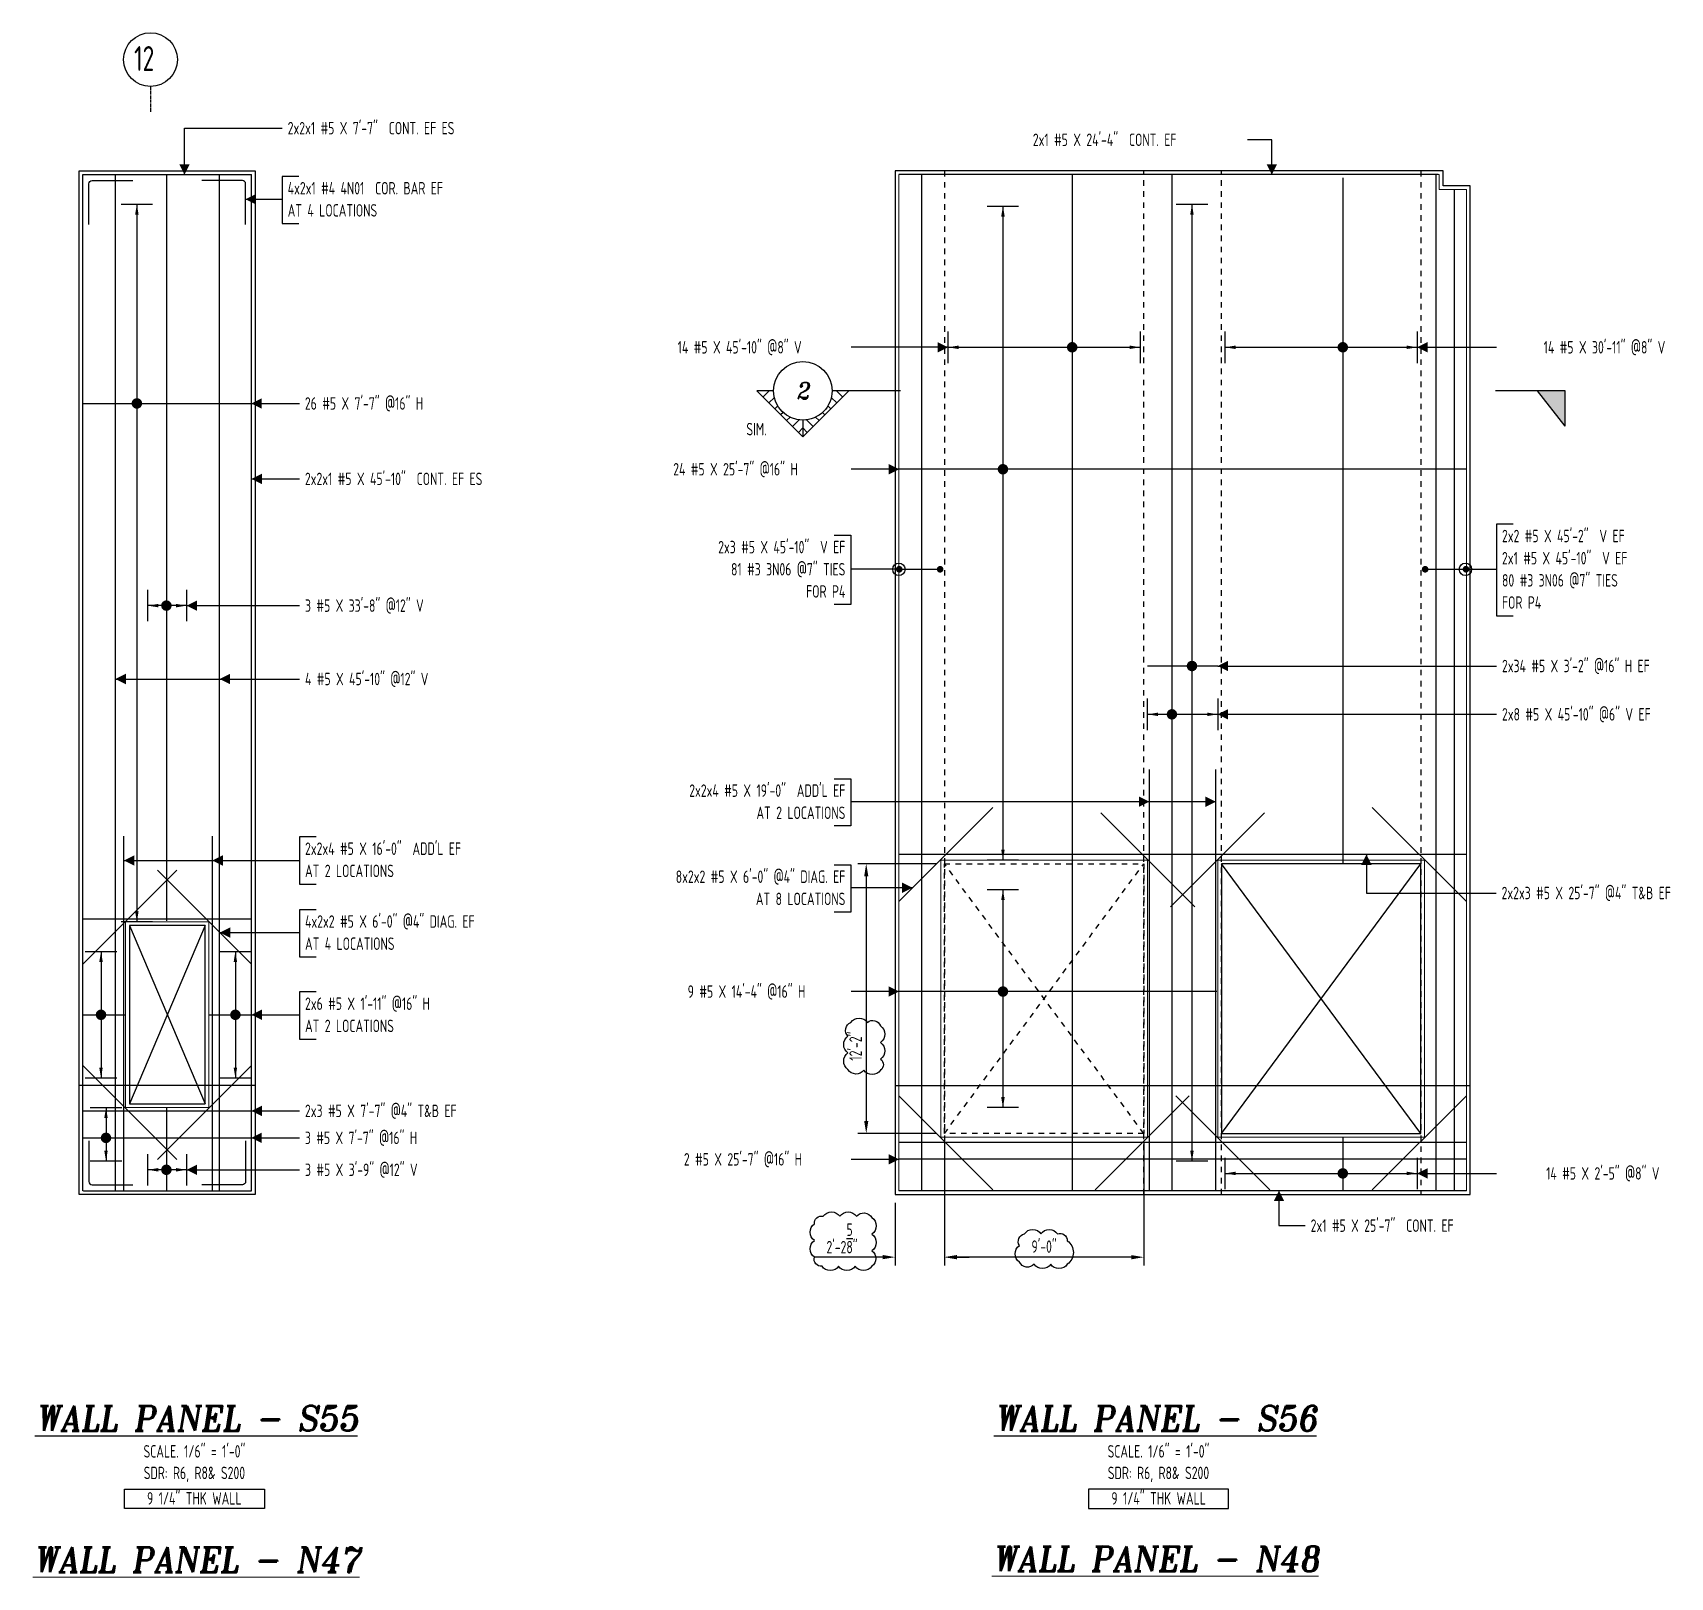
# Model space of a CAD drawing. Header units: inches. Extents: x 10095 to 38568, y -2433 to 4174.
# Drawn here: x 19850 to 20737, y 176 to 1012 of the extents above; entities that cross this region are included whole.
import ezdxf
from ezdxf.enums import TextEntityAlignment as Align

# ---------------------------------------------------------------- set-up
doc = ezdxf.new("R2010")
doc.units = ezdxf.units.IN
doc.header["$MEASUREMENT"] = 0
doc.linetypes.add('HIDDEN', pattern=[6, 3, -3])
doc.linetypes.add('PHANTOM', pattern=[2.5, 1.25, -0.25, 0.25, -0.25, 0.25, -0.25])
doc.layers.get('0').update_dxf_attribs({"linetype": 'CONTINUOUS'})
doc.layers.get('Defpoints').update_dxf_attribs({"linetype": 'CONTINUOUS'})
for name, color, linetype in [('0-25', 7, 'CONTINUOUS'), ('0-25TEXT', 7, 'CONTINUOUS'), ('0-35', 3, 'CONTINUOUS'), ('0-35TEXT', 3, 'CONTINUOUS'), ('0-50', 10, 'CONTINUOUS'), ('3', 3, 'CONTINUOUS'), ('BAR-LBL', 2, 'CONTINUOUS'), ('DETAIL', 83, 'CONTINUOUS'), ('GRID', 8, 'PHANTOM'), ('Hatch', 253, 'CONTINUOUS'), ('hidden', 7, 'HIDDEN'), ('RANGELAY', 7, 'CONTINUOUS'), ('REBARS', 4, 'CONTINUOUS')]:
    doc.layers.add(name, color=color, linetype=linetype)
doc.layers.add('COVER', color=6, linetype='CONTINUOUS', lineweight=0, plot=False)
doc.styles.add('AR', font='ARCHQUIK.shx', dxfattribs={"width": 0.8})
doc.styles.add('ROMANT', font='romant')
doc.dimstyles.new('CADS_DIM_48', dxfattribs={"dimscale": 48, "dimtxt": 0.09375, "dimasz": 0.09375, "dimexe": 0.0625, "dimexo": 0.0625, "dimgap": 0.09375, "dimtad": 0, "dimtih": 1, "dimtoh": 1, "dimzin": 1, "dimdsep": 46, "dimlunit": 4, "dimtxsty": 'AR', "dimblk": 'CLOSED', "dimcen": 0.1875, "dimadec": 0, "dimazin": 0, "dimtfac": 1, "dimtofl": 0, "dimtmove": 0, "dimatfit": 1, "dimldrblk": 'DOTBLANK', "dimfxl": 1, "dimtzin": 0, "dimarcsym": 0})

# ---------------------------------------------------------------- blocks, each defined once
blk = doc.blocks.new('leadrblk')
blk.add_lwpolyline([(0, 0, 0, 1, 0), (1, 0, 1, 1, 0)], format="xyseb")
blk = doc.blocks.new('_DotBlank')
at = {"layer": '0-35', "color": 0, "lineweight": -2}
blk.add_line((-0.5, 0), (-1, 0), dxfattribs=at)
blk.add_circle((0, 0), 0.5, dxfattribs=at)
blk = doc.blocks.new('SECTARO')
at = {"linetype": 'Continuous'}
blk.add_line((33.32, 16.99), (20.13, 0), dxfattribs=at)
for p, q in [((33.32, 16.99), (33.32, 0)), ((33.32, 0), (0, 0))]:
    blk.add_line(p, q)
for points in [[(33.32, 0), (33.32, 16.99), (33.32, 0), (20.13, 0)], [(33.32, 16.99), (20.13, 0), (33.32, 0), (33.32, 16.99)]]:
    blk.add_solid(points, dxfattribs=at)
blk = doc.blocks.new('*X3')
at = {"color": 0, "linetype": 'Continuous'}
for p, q in [((-1.108, 0.278), (-1.075, 0.312)), ((-1.081, 0.217), (-1.031, 0.267)), ((-1.013, 0.197), (-0.986, 0.223)), ((-0.96, 0.161), (-0.942, 0.179)), ((-0.92, 0.112), (-0.898, 0.135)), ((-0.895, 0.05), (-0.854, 0.091)), ((-0.856, 0), (-0.81, 0.046)), ((-0.768, 0), (-0.765, 0.002))]:
    blk.add_line(p, q, dxfattribs=at)
blk = doc.blocks.new('*X2')
at = {"color": 0, "linetype": 'Continuous'}
for p, q in [((-1.108, 0.278), (-1.075, 0.312)), ((-0.96, 0.161), (-0.942, 0.179)), ((-0.856, 0), (-0.81, 0.046))]:
    blk.add_line(p, q, dxfattribs=at)
blk = doc.blocks.new('SECTNU')
at = {"linetype": 'Continuous'}
blk.add_line((-24.74, 0), (-32.81, 0), dxfattribs=at)
blk.add_line((0, 0), (-24.74, 0))
at = {"layer": '3'}
for p, q in [((-68.89, 0), (-46.81, 22.07)), ((-60.81, 0), (-68.89, 0))]:
    blk.add_line(p, q, dxfattribs=at)
at = {"layer": '3', "linetype": 'Continuous'}
blk.add_line((-46.81, 14), (-46.81, 22.07), dxfattribs=at)
at = {"layer": '3'}
for points in [[(-46.81, 22.07), (-24.74, 0), (-32.81, 0, 1)], [(-32.81, 0, 0.414214), (-46.81, 14)]]:
    blk.add_lwpolyline(points, format="xyb", dxfattribs=at)
for start, end in [(90, 180), (180, 0)]:
    blk.add_arc((-46.81, 0), 14, start, end, dxfattribs=at)
at = {"linetype": 'Continuous', "xscale": -64, "yscale": 64, "zscale": 64, "rotation": 359.9999999999999}
blk.add_blockref('*X3', (-117.73, 0), dxfattribs=at)
at = {"linetype": 'Continuous', "xscale": 64, "yscale": 64, "zscale": 64}
for name in ['*X3', '*X2']:
    blk.add_blockref(name, (24.1, 0), dxfattribs=at)
at = {"linetype": 'Continuous', "style": 'ROMANT', "oblique": 9, "width": 0.9}
blk.add_attdef('NO', text='', height=8, dxfattribs=at).set_placement((-46.81, 0), align=Align.MIDDLE)
blk = doc.blocks.new('*D51')
at = {"layer": 'Defpoints', "color": 0, "transparency": 16777216}
for p in [(20343.88, 416.66), (20451.88, 416.66), (20343.88, 349.69)]:
    blk.add_point(p, dxfattribs=at)
at = {"layer": 'DETAIL', "color": 0, "lineweight": -2, "transparency": 16777216}
for p, q in [((20343.88, 412.16), (20343.88, 345.19)), ((20451.88, 412.16), (20451.88, 345.19)), ((20445.13, 349.69), (20350.63, 349.69))]:
    blk.add_line(p, q, dxfattribs=at)
at = {"layer": 'DETAIL', "color": 0, "transparency": 16777216}
for points in [[(20350.63, 350.81), (20350.63, 348.56), (20343.88, 349.69)], [(20445.13, 350.81), (20445.13, 348.56), (20451.88, 349.69)]]:
    blk.add_solid(points, dxfattribs=at)
at = {"layer": 'DETAIL', "color": 0, "transparency": 16777216, "insert": (20397.88, 355.43), "char_height": 6.75, "attachment_point": 5, "style": 'AR'}
blk.add_mtext('9\'-0"', dxfattribs=at)
blk = doc.blocks.new('*D52')
at = {"layer": 'Defpoints', "color": 0, "transparency": 16777216}
for p in [(20317.25, 383.66), (20343.88, 383.66), (20317.25, 349.74)]:
    blk.add_point(p, dxfattribs=at)
at = {"layer": 'DETAIL', "color": 0, "lineweight": -2, "transparency": 16777216}
for p, q in [((20317.25, 379.16), (20317.25, 345.24)), ((20343.88, 379.16), (20343.88, 345.24)), ((20310.5, 349.74), (20273.18, 349.74)), ((20350.63, 349.74), (20357.38, 349.74))]:
    blk.add_line(p, q, dxfattribs=at)
at = {"layer": 'DETAIL', "color": 0, "transparency": 16777216}
for points in [[(20310.5, 350.87), (20310.5, 348.62), (20317.25, 349.74)], [(20350.63, 350.87), (20350.63, 348.62), (20343.88, 349.74)]]:
    blk.add_solid(points, dxfattribs=at)
at = {"layer": 'DETAIL', "color": 0, "transparency": 16777216, "insert": (20288.47, 359.87), "char_height": 6.75, "attachment_point": 5, "style": 'AR'}
blk.add_mtext('2\'-2{\\H1.000000x;\\S5/8;}"', dxfattribs=at)
blk = doc.blocks.new('*D53')
at = {"layer": 'Defpoints', "color": 0, "transparency": 16777216}
for p in [(20343.88, 562.66), (20301.56, 416.66), (20343.88, 416.66)]:
    blk.add_point(p, dxfattribs=at)
at = {"layer": 'DETAIL', "color": 0, "lineweight": -2, "transparency": 16777216}
for p, q in [((20339.38, 562.66), (20297.06, 562.66)), ((20301.56, 555.91), (20301.56, 423.41)), ((20339.38, 416.66), (20297.06, 416.66))]:
    blk.add_line(p, q, dxfattribs=at)
at = {"layer": 'DETAIL', "color": 0, "transparency": 16777216}
for points in [[(20300.44, 555.91), (20302.69, 555.91), (20301.56, 562.66)], [(20300.44, 423.41), (20302.69, 423.41), (20301.56, 416.66)]]:
    blk.add_solid(points, dxfattribs=at)
at = {"layer": 'DETAIL', "color": 0, "transparency": 16777216, "insert": (20295.82, 463.97), "char_height": 6.75, "attachment_point": 5, "rotation": 90, "style": 'AR'}
blk.add_mtext('12\'-2"', dxfattribs=at)
blk = doc.blocks.new('*U1251', base_point=(20413.39, 935.97))
at = {"layer": 'REBARS', "color": 0}
blk.add_lwpolyline([(20413.07, 935.97), (20413.07, 385.97)], dxfattribs=at)
blk = doc.blocks.new('rendmark')
at = {"color": 4}
blk.add_line((0, -3), (0, 3), dxfattribs=at)
blk = doc.blocks.new('rarrow')
at = {"color": 7}
blk.add_solid([(2, -0.33), (2, 0.33), (0, 0)], dxfattribs=at)
blk = doc.blocks.new('*U1870', base_point=(20345.88, 842.21))
at = {"layer": 'RANGELAY'}
blk.add_line((20345.88, 842.21), (20449.88, 842.21), dxfattribs=at)
at = {"layer": 'RANGELAY', "xscale": 2.834645669291339, "yscale": 2.834645669291339}
for name in ['rendmark', 'rarrow']:
    blk.add_blockref(name, (20345.88, 842.21), dxfattribs=at)
at = {"layer": 'RANGELAY', "xscale": 2.834645669291339, "yscale": 2.834645669291339, "rotation": 179.999996929531}
for name in ['rarrow', 'rendmark']:
    blk.add_blockref(name, (20449.88, 842.21), dxfattribs=at)
blk = doc.blocks.new('VPM700980')
at = {"const_width": 1}
blk.add_lwpolyline([(-0.5, 0, 1), (0.5, 0, 1)], format="xyb", close=True, dxfattribs=at)
blk = doc.blocks.new('*U813', base_point=(20491.33, 493.17))
at = {"layer": 'REBARS', "color": 0}
blk.add_lwpolyline([(20491.33, 493.49), (20319.33, 493.49)], dxfattribs=at)
blk = doc.blocks.new('*U1869', base_point=(20375.59, 548.66))
at = {"layer": 'RANGELAY'}
blk.add_line((20375.59, 548.66), (20375.59, 430.66), dxfattribs=at)
at = {"layer": 'RANGELAY', "xscale": 2.834645669291339, "yscale": 2.834645669291339}
for name, p, rotation in [('rendmark', (20375.59, 548.66), 269.9999999999999), ('rarrow', (20375.59, 548.66), 269.9999999999999), ('rarrow', (20375.59, 430.66), 89.999996929531), ('rendmark', (20375.59, 430.66), 89.999996929531)]:
    blk.add_blockref(name, p, dxfattribs=dict(at, rotation=rotation))
blk = doc.blocks.new('VPM700A90')
at = {"const_width": 1}
blk.add_lwpolyline([(-0.5, 0, 1), (0.5, 0, 1)], format="xyb", close=True, dxfattribs=at)
blk = doc.blocks.new('*U1382', base_point=(20626.5, 402.35))
at = {"layer": 'REBARS', "color": 0}
blk.add_lwpolyline([(20626.5, 402.67), (20319.5, 402.67)], dxfattribs=at)
blk = doc.blocks.new('*U1381', base_point=(20626.5, 775.88))
at = {"layer": 'REBARS', "color": 0}
blk.add_lwpolyline([(20626.5, 776.19), (20319.5, 776.19)], dxfattribs=at)
blk = doc.blocks.new('*U1868', base_point=(20375.59, 918.66))
at = {"layer": 'RANGELAY'}
blk.add_line((20375.59, 918.66), (20375.59, 564.66), dxfattribs=at)
at = {"layer": 'RANGELAY', "xscale": 2.834645669291339, "yscale": 2.834645669291339}
for name, p, rotation in [('rendmark', (20375.59, 918.66), 269.9999999999999), ('rarrow', (20375.59, 918.66), 269.9999999999999), ('rarrow', (20375.59, 564.66), 89.999996929531), ('rendmark', (20375.59, 564.66), 89.999996929531)]:
    blk.add_blockref(name, p, dxfattribs=dict(at, rotation=rotation))
blk = doc.blocks.new('VPM700C30')
at = {"const_width": 1}
blk.add_lwpolyline([(-0.5, 0, 1), (0.5, 0, 1)], format="xyb", close=True, dxfattribs=at)
blk = doc.blocks.new('*U1867', base_point=(20477.93, 919.66))
at = {"layer": 'RANGELAY'}
blk.add_line((20477.93, 919.66), (20477.93, 401.66), dxfattribs=at)
at = {"layer": 'RANGELAY', "xscale": 2.834645669291339, "yscale": 2.834645669291339}
for name, p, rotation in [('rendmark', (20477.93, 919.66), 269.9999999999999), ('rarrow', (20477.93, 919.66), 269.9999999999999), ('rendmark', (20477.93, 401.66), 89.999996929531), ('rarrow', (20477.93, 401.66), 89.999996929531)]:
    blk.add_blockref(name, p, dxfattribs=dict(at, rotation=rotation))
blk = doc.blocks.new('VPM700CB0')
at = {"const_width": 1}
blk.add_lwpolyline([(-0.5, 0, 1), (0.5, 0, 1)], format="xyb", close=True, dxfattribs=at)
blk = doc.blocks.new('*U685', base_point=(20491.88, 669.38))
at = {"layer": 'REBARS', "color": 0}
blk.add_lwpolyline([(20491.88, 669.69), (20453.88, 669.69)], dxfattribs=at)
blk = doc.blocks.new('*U1252', base_point=(20467.4, 935.97))
at = {"layer": 'REBARS', "color": 0}
blk.add_lwpolyline([(20467.09, 935.97), (20467.09, 385.97)], dxfattribs=at)
blk = doc.blocks.new('*U1866', base_point=(20453.88, 643.54))
at = {"layer": 'RANGELAY'}
blk.add_line((20453.88, 643.54), (20491.88, 643.54), dxfattribs=at)
at = {"layer": 'RANGELAY', "xscale": 2.834645669291339, "yscale": 2.834645669291339}
for name in ['rendmark', 'rarrow']:
    blk.add_blockref(name, (20453.88, 643.54), dxfattribs=at)
at = {"layer": 'RANGELAY', "xscale": 2.834645669291339, "yscale": 2.834645669291339, "rotation": 179.999996929531}
for name in ['rendmark', 'rarrow']:
    blk.add_blockref(name, (20491.88, 643.54), dxfattribs=at)
blk = doc.blocks.new('VPM700DF0')
at = {"const_width": 1}
blk.add_lwpolyline([(-0.5, 0, 1), (0.5, 0, 1)], format="xyb", close=True, dxfattribs=at)
blk = doc.blocks.new('*U768', base_point=(20559.91, 933.97))
at = {"layer": 'REBARS', "color": 0}
blk.add_lwpolyline([(20559.6, 933.97), (20559.6, 562.97)], dxfattribs=at)
blk = doc.blocks.new('*U1865', base_point=(20495.88, 842.21))
at = {"layer": 'RANGELAY'}
blk.add_line((20495.88, 842.21), (20599.88, 842.21), dxfattribs=at)
at = {"layer": 'RANGELAY', "xscale": 2.834645669291339, "yscale": 2.834645669291339}
for name in ['rendmark', 'rarrow']:
    blk.add_blockref(name, (20495.88, 842.21), dxfattribs=at)
at = {"layer": 'RANGELAY', "xscale": 2.834645669291339, "yscale": 2.834645669291339, "rotation": 179.999996929531}
for name in ['rarrow', 'rendmark']:
    blk.add_blockref(name, (20599.88, 842.21), dxfattribs=at)
blk = doc.blocks.new('VPM700F40')
at = {"const_width": 1}
blk.add_lwpolyline([(-0.5, 0, 1), (0.5, 0, 1)], format="xyb", close=True, dxfattribs=at)
blk = doc.blocks.new('*U1864', base_point=(20319.25, 722.06))
at = {"layer": 'REBARS', "color": 0, "const_width": 1.8}
for points in [[(20319.44, 722.96, 1), (20319.44, 721.16, 1), (20319.44, 722.96)], [(20341.56, 721.16, 1), (20341.56, 722.96, 1), (20341.56, 721.16)]]:
    blk.add_lwpolyline(points, format="xyb", dxfattribs=at)
at = {"layer": 'REBARS', "color": 0}
blk.add_lwpolyline([(20319.44, 722.06), (20341.56, 722.06)], dxfattribs=at)
blk = doc.blocks.new('*U710', base_point=(20331.39, 385.66))
at = {"layer": 'REBARS', "color": 0}
blk.add_lwpolyline([(20331.7, 385.66), (20331.7, 935.66)], dxfattribs=at)
blk = doc.blocks.new('*U709', base_point=(20609.78, 385.66))
at = {"layer": 'REBARS', "color": 0}
blk.add_lwpolyline([(20610.09, 385.66), (20610.09, 935.66)], dxfattribs=at)
blk = doc.blocks.new('*U645', base_point=(20619.84, 385.66))
at = {"layer": 'REBARS', "color": 0}
blk.add_lwpolyline([(20620.15, 385.66), (20620.15, 927.66)], dxfattribs=at)
blk = doc.blocks.new('*U1863', base_point=(20604, 722.06))
at = {"layer": 'REBARS', "color": 0, "const_width": 1.8}
for points in [[(20604.19, 722.96, 1), (20604.19, 721.16, 1), (20604.19, 722.96)], [(20626.31, 721.16, 1), (20626.31, 722.96, 1), (20626.31, 721.16)]]:
    blk.add_lwpolyline(points, format="xyb", dxfattribs=at)
at = {"layer": 'REBARS', "color": 0}
blk.add_lwpolyline([(20604.19, 722.06), (20626.31, 722.06)], dxfattribs=at)
blk = doc.blocks.new('*U748', base_point=(20611.25, 935.35))
at = {"layer": 'REBARS', "color": 0}
blk.add_lwpolyline([(20611.25, 935.66), (20319.25, 935.66)], dxfattribs=at)
blk = doc.blocks.new('*U1380', base_point=(20626.25, 385.97))
at = {"layer": 'REBARS', "color": 0}
blk.add_lwpolyline([(20626.25, 385.66), (20319.25, 385.66)], dxfattribs=at)
blk = doc.blocks.new('*U599', base_point=(20479.67, 539.55))
at = {"layer": 'REBARS', "color": 0}
blk.add_lwpolyline([(20479.45, 539.33), (20428.54, 590.24)], dxfattribs=at)
blk = doc.blocks.new('*U600', base_point=(20626.72, 436.82))
at = {"layer": 'REBARS', "color": 0}
blk.add_lwpolyline([(20626.5, 437.04), (20575.59, 386.13)], dxfattribs=at)
blk = doc.blocks.new('*U601', base_point=(20626.72, 542.5))
at = {"layer": 'REBARS', "color": 0}
blk.add_lwpolyline([(20626.5, 542.28), (20575.59, 593.19)], dxfattribs=at)
blk = doc.blocks.new('*U602', base_point=(20466.08, 539.55))
at = {"layer": 'REBARS', "color": 0}
blk.add_lwpolyline([(20466.3, 539.33), (20517.21, 590.24)], dxfattribs=at)
blk = doc.blocks.new('*U603', base_point=(20319.03, 436.82))
at = {"layer": 'REBARS', "color": 0}
blk.add_lwpolyline([(20319.25, 437.04), (20370.16, 386.13)], dxfattribs=at)
blk = doc.blocks.new('*U604', base_point=(20319.03, 542.5))
at = {"layer": 'REBARS', "color": 0}
blk.add_lwpolyline([(20319.25, 542.28), (20370.16, 593.19)], dxfattribs=at)
blk = doc.blocks.new('*U605', base_point=(20476.72, 436.82))
at = {"layer": 'REBARS', "color": 0}
blk.add_lwpolyline([(20476.5, 437.04), (20425.59, 386.13)], dxfattribs=at)
blk = doc.blocks.new('*U606', base_point=(20469.03, 436.82))
at = {"layer": 'REBARS', "color": 0}
blk.add_lwpolyline([(20469.25, 437.04), (20520.16, 386.13)], dxfattribs=at)
blk = doc.blocks.new('*U1462', base_point=(20559.91, 414.66))
at = {"layer": 'REBARS', "color": 0}
blk.add_lwpolyline([(20559.6, 414.66), (20559.6, 385.66)], dxfattribs=at)
blk = doc.blocks.new('*U1862', base_point=(20495.88, 395.05))
at = {"layer": 'RANGELAY'}
blk.add_line((20495.88, 395.05), (20599.88, 395.05), dxfattribs=at)
at = {"layer": 'RANGELAY', "xscale": 2.834645669291339, "yscale": 2.834645669291339}
for name in ['rendmark', 'rarrow']:
    blk.add_blockref(name, (20495.88, 395.05), dxfattribs=at)
at = {"layer": 'RANGELAY', "xscale": 2.834645669291339, "yscale": 2.834645669291339, "rotation": 179.9999969295311}
for name in ['rendmark', 'rarrow']:
    blk.add_blockref(name, (20599.88, 395.05), dxfattribs=at)
blk = doc.blocks.new('VPM701720')
at = {"const_width": 1}
blk.add_lwpolyline([(-0.5, 0, 1), (0.5, 0, 1)], format="xyb", close=True, dxfattribs=at)
blk = doc.blocks.new('*U1378', base_point=(20626.5, 412.02))
at = {"layer": 'REBARS', "color": 0}
blk.add_lwpolyline([(20626.5, 411.71), (20319.5, 411.71)], dxfattribs=at)
blk = doc.blocks.new('*U1379', base_point=(20626.5, 567.3))
at = {"layer": 'REBARS', "color": 0}
blk.add_lwpolyline([(20626.5, 567.61), (20319.5, 567.61)], dxfattribs=at)
blk = doc.blocks.new('*U752', base_point=(19922.31, 430.66))
at = {"layer": 'REBARS', "color": 0}
blk.add_lwpolyline([(19922.62, 430.66), (19922.62, 385.66)], dxfattribs=at)
blk = doc.blocks.new('*U1861', base_point=(19933.57, 397.01))
at = {"layer": 'RANGELAY'}
blk.add_line((19933.57, 397.01), (19912.57, 397.01), dxfattribs=at)
at = {"layer": 'RANGELAY', "xscale": 2.834645669291339, "yscale": 2.834645669291339}
for name, p, rotation in [('rendmark', (19912.57, 397.01), 359.999996929531), ('rendmark', (19933.57, 397.01), 180), ('rarrow', (19912.57, 397.01), 359.999996929531), ('rarrow', (19933.57, 397.01), 180)]:
    blk.add_blockref(name, p, dxfattribs=dict(at, rotation=rotation))
blk = doc.blocks.new('VPM701910')
at = {"const_width": 1}
blk.add_lwpolyline([(-0.5, 0, 1), (0.5, 0, 1)], format="xyb", close=True, dxfattribs=at)
blk = doc.blocks.new('*U754', base_point=(19877.69, 385.97))
at = {"layer": 'REBARS', "color": 0}
blk.add_lwpolyline([(19877.69, 385.66), (19968.69, 385.66)], dxfattribs=at)
blk = doc.blocks.new('*U755', base_point=(19877.69, 935.35))
at = {"layer": 'REBARS', "color": 0}
blk.add_lwpolyline([(19877.69, 935.66), (19968.69, 935.66)], dxfattribs=at)
blk = doc.blocks.new('*U707', base_point=(19877.13, 385.66))
at = {"layer": 'REBARS', "color": 0}
blk.add_lwpolyline([(19877.44, 385.66), (19877.44, 935.66)], dxfattribs=at)
blk = doc.blocks.new('*U1860', base_point=(19959.97, 515.16))
at = {"layer": 'RANGELAY'}
blk.add_line((19959.97, 515.16), (19959.97, 446.66), dxfattribs=at)
at = {"layer": 'RANGELAY', "xscale": 2.834645669291339, "yscale": 2.834645669291339}
for name, p, rotation in [('rendmark', (19959.97, 515.16), 269.9999999999999), ('rarrow', (19959.97, 515.16), 269.9999999999999), ('rarrow', (19959.97, 446.66), 89.999996929531), ('rendmark', (19959.97, 446.66), 89.999996929531)]:
    blk.add_blockref(name, p, dxfattribs=dict(at, rotation=rotation))
blk = doc.blocks.new('VPM701AB1')
at = {"const_width": 1}
blk.add_lwpolyline([(-0.5, 0, 1), (0.5, 0, 1)], format="xyb", close=True, dxfattribs=at)
blk = doc.blocks.new('*U798', base_point=(19945.69, 480.6))
at = {"layer": 'REBARS', "color": 0}
blk.add_lwpolyline([(19945.69, 480.91), (19968.69, 480.91)], dxfattribs=at)
blk = doc.blocks.new('*U1859', base_point=(19887.22, 515.16))
at = {"layer": 'RANGELAY'}
blk.add_line((19887.22, 515.16), (19887.22, 446.66), dxfattribs=at)
at = {"layer": 'RANGELAY', "xscale": 2.834645669291339, "yscale": 2.834645669291339}
for name, p, rotation in [('rendmark', (19887.22, 515.16), 269.9999999999999), ('rarrow', (19887.22, 515.16), 269.9999999999999), ('rarrow', (19887.22, 446.66), 89.999996929531), ('rendmark', (19887.22, 446.66), 89.999996929531)]:
    blk.add_blockref(name, p, dxfattribs=dict(at, rotation=rotation))
blk = doc.blocks.new('VPM701B91')
at = {"const_width": 1}
blk.add_lwpolyline([(-0.5, 0, 1), (0.5, 0, 1)], format="xyb", close=True, dxfattribs=at)
blk = doc.blocks.new('*U799', base_point=(19877.57, 480.6))
at = {"layer": 'REBARS', "color": 0}
blk.add_lwpolyline([(19877.57, 480.91), (19900.57, 480.91)], dxfattribs=at)
blk = doc.blocks.new('*U1090', base_point=(19880.37, 388.66))
at = {"layer": 'REBARS', "color": 0}
blk.add_lwpolyline([(19880.62, 412.66), (19880.62, 390.66, 0.414214), (19882.37, 388.91), (19904.37, 388.91)], format="xyb", dxfattribs=at)
blk = doc.blocks.new('*U1091', base_point=(19965.76, 388.66))
at = {"layer": 'REBARS', "color": 0}
blk.add_lwpolyline([(19965.51, 412.66), (19965.51, 390.66, -0.414214), (19963.76, 388.91), (19941.76, 388.91)], format="xyb", dxfattribs=at)
blk = doc.blocks.new('*U1092', base_point=(19880.37, 932.66))
at = {"layer": 'REBARS', "color": 0}
blk.add_lwpolyline([(19880.62, 908.66), (19880.62, 930.66, -0.414213), (19882.37, 932.41), (19904.37, 932.41)], format="xyb", dxfattribs=at)
blk = doc.blocks.new('*U757', base_point=(19877.69, 429.22))
at = {"layer": 'REBARS', "color": 0}
blk.add_lwpolyline([(19877.69, 428.91), (19968.69, 428.91)], dxfattribs=at)
blk = doc.blocks.new('*U758', base_point=(19877.69, 532.6))
at = {"layer": 'REBARS', "color": 0}
blk.add_lwpolyline([(19877.69, 532.91), (19968.69, 532.91)], dxfattribs=at)
blk = doc.blocks.new('*U731', base_point=(19947.25, 385.66))
at = {"layer": 'REBARS', "color": 0}
blk.add_lwpolyline([(19947.57, 385.66), (19947.57, 577.66)], dxfattribs=at)
blk = doc.blocks.new('*U732', base_point=(19899.94, 385.66))
at = {"layer": 'REBARS', "color": 0}
blk.add_lwpolyline([(19899.63, 385.66), (19899.63, 577.66)], dxfattribs=at)
blk = doc.blocks.new('*U595', base_point=(19968.91, 453.32))
at = {"layer": 'REBARS', "color": 0}
blk.add_lwpolyline([(19968.69, 453.54), (19917.78, 402.63)], dxfattribs=at)
blk = doc.blocks.new('*U596', base_point=(19877.22, 453.32))
at = {"layer": 'REBARS', "color": 0}
blk.add_lwpolyline([(19877.44, 453.54), (19928.35, 402.63)], dxfattribs=at)
blk = doc.blocks.new('*U597', base_point=(19877.22, 508.5))
at = {"layer": 'REBARS', "color": 0}
blk.add_lwpolyline([(19877.44, 508.28), (19928.35, 559.19)], dxfattribs=at)
blk = doc.blocks.new('*U598', base_point=(19968.91, 508.5))
at = {"layer": 'REBARS', "color": 0}
blk.add_lwpolyline([(19968.69, 508.28), (19917.78, 559.19)], dxfattribs=at)
blk = doc.blocks.new('*U756', base_point=(19877.69, 413.98))
at = {"layer": 'REBARS', "color": 0}
blk.add_lwpolyline([(19877.69, 414.29), (19968.69, 414.29)], dxfattribs=at)
blk = doc.blocks.new('*U1858', base_point=(19889.92, 430.66))
at = {"layer": 'RANGELAY'}
blk.add_line((19889.92, 430.66), (19889.92, 401.66), dxfattribs=at)
at = {"layer": 'RANGELAY', "xscale": 2.834645669291339, "yscale": 2.834645669291339}
for name, p, rotation in [('rendmark', (19889.92, 430.66), 269.9999999999999), ('rarrow', (19889.92, 430.66), 269.9999999999999), ('rendmark', (19889.92, 401.66), 89.999996929531), ('rarrow', (19889.92, 401.66), 89.999996929531)]:
    blk.add_blockref(name, p, dxfattribs=dict(at, rotation=rotation))
blk = doc.blocks.new('VPM7020D1')
at = {"const_width": 1}
blk.add_lwpolyline([(-0.5, 0, 1), (0.5, 0, 1)], format="xyb", close=True, dxfattribs=at)
blk = doc.blocks.new('*U708', base_point=(19969, 385.66))
at = {"layer": 'REBARS', "color": 0}
blk.add_lwpolyline([(19968.69, 385.66), (19968.69, 935.66)], dxfattribs=at)
blk = doc.blocks.new('*U1093', base_point=(19965.76, 932.66))
at = {"layer": 'REBARS', "color": 0}
blk.add_lwpolyline([(19965.51, 908.66), (19965.51, 930.66, 0.414213), (19963.76, 932.41), (19941.76, 932.41)], format="xyb", dxfattribs=at)
blk = doc.blocks.new('*U720', base_point=(19922.31, 935.77))
at = {"layer": 'REBARS', "color": 0}
blk.add_lwpolyline([(19922.62, 935.77), (19922.62, 531.77)], dxfattribs=at)
blk = doc.blocks.new('*U1857', base_point=(19933.57, 702.38))
at = {"layer": 'RANGELAY'}
blk.add_line((19933.57, 702.38), (19912.57, 702.38), dxfattribs=at)
at = {"layer": 'RANGELAY', "xscale": 2.834645669291339, "yscale": 2.834645669291339}
for name, p, rotation in [('rendmark', (19912.57, 702.38), 359.999996929531), ('rendmark', (19933.57, 702.38), 180), ('rarrow', (19912.57, 702.38), 359.999996929531), ('rarrow', (19933.57, 702.38), 180)]:
    blk.add_blockref(name, p, dxfattribs=dict(at, rotation=rotation))
blk = doc.blocks.new('VPM702320')
at = {"const_width": 1}
blk.add_lwpolyline([(-0.5, 0, 1), (0.5, 0, 1)], format="xyb", close=True, dxfattribs=at)
blk = doc.blocks.new('*U753', base_point=(19877.69, 811.5))
at = {"layer": 'REBARS', "color": 0}
blk.add_lwpolyline([(19877.69, 811.81), (19968.69, 811.81)], dxfattribs=at)
blk = doc.blocks.new('*U1856', base_point=(19906.63, 919.66))
at = {"layer": 'RANGELAY'}
blk.add_line((19906.63, 919.66), (19906.63, 531.16), dxfattribs=at)
at = {"layer": 'RANGELAY', "xscale": 2.834645669291339, "yscale": 2.834645669291339}
for name, p, rotation in [('rendmark', (19906.63, 919.66), 269.9999999999999), ('rarrow', (19906.63, 919.66), 269.9999999999999), ('rarrow', (19906.63, 531.16), 89.999996929531), ('rendmark', (19906.63, 531.16), 89.999996929531)]:
    blk.add_blockref(name, p, dxfattribs=dict(at, rotation=rotation))
blk = doc.blocks.new('VPM702420')
at = {"const_width": 1}
blk.add_lwpolyline([(-0.5, 0, 1), (0.5, 0, 1)], format="xyb", close=True, dxfattribs=at)
blk = doc.blocks.new('*U705', base_point=(19951.11, 385.66))
at = {"layer": 'REBARS', "color": 0}
blk.add_lwpolyline([(19951.42, 385.66), (19951.42, 935.66)], dxfattribs=at)
blk = doc.blocks.new('*U706', base_point=(19894.73, 385.66))
at = {"layer": 'REBARS', "color": 0}
blk.add_lwpolyline([(19895.04, 385.66), (19895.04, 935.66)], dxfattribs=at)
blk = doc.blocks.new('*U548', base_point=(20454.56, 385.66))
at = {"layer": 'REBARS', "color": 0}
blk.add_lwpolyline([(20454.88, 385.66), (20454.88, 613.66)], dxfattribs=at)
blk = doc.blocks.new('*U549', base_point=(20491.19, 385.66))
at = {"layer": 'REBARS', "color": 0}
blk.add_lwpolyline([(20490.88, 385.66), (20490.88, 613.66)], dxfattribs=at)

msp = doc.modelspace()

# ---------------------------------------------------------------- linework, layer by layer
at = {"layer": '0-25'}
for p, q in [((20601.87679, 416.65942), (20493.87679, 562.65987)), ((20493.87679, 416.65942), (20601.87679, 562.65987))]:
    msp.add_line(p, q, dxfattribs=at)
for points in [[(19943.56559, 529.15942), (19902.56559, 432.65942)], [(19902.56559, 529.15942), (19943.56559, 432.65942)]]:
    msp.add_lwpolyline(points, dxfattribs=at)
at = {"layer": '0-25TEXT'}
for points in [[(19932.45471, 935.65942), (19932.45471, 960.8372), (19985.30944, 960.8372)], [(20521.14971, 935.65942), (20521.14971, 954.53183), (20507.97463, 954.53183)], [(19994.30849, 934.70037), (19985.30944, 934.70037), (19985.30944, 909.20305), (19994.30849, 909.20305)], [(19965.51013, 922.32667), (19985.30944, 922.32667)], [(20345.87679, 842.21226), (20293.32752, 842.21226)], [(20599.87679, 842.21226), (20642.80686, 842.21226)], [(19968.61486, 811.812), (19994.61486, 811.812)], [(20319.32752, 776.19271), (20293.32752, 776.19271)], [(19968.69054, 770.98603), (19994.61486, 770.98603)], [(20651.80591, 746.43163), (20642.80686, 746.43163), (20642.80686, 696.93683), (20651.80591, 696.93683)], [(20651.80591, 746.43163), (20642.80686, 746.43163), (20642.80686, 696.93683), (20651.80591, 696.93683)], [(20284.25273, 740.43226), (20293.25179, 740.43226), (20293.25179, 702.9362), (20284.25273, 702.9362)], [(20284.25273, 740.43226), (20293.25179, 740.43226), (20293.25179, 702.9362), (20284.25273, 702.9362)], [(19933.56559, 702.38383), (19994.69059, 702.38383)], [(20491.87679, 669.69378), (20642.80686, 669.69378)], [(19895.04116, 662.65942), (19994.69059, 662.65942)], [(20491.87679, 643.5419), (20642.80686, 643.5419)], [(20284.25273, 608.62919), (20293.25179, 608.62919), (20293.25179, 583.13186), (20284.25273, 583.13186)], [(20490.87679, 596.25549), (20293.25179, 596.25549)], [(20003.68965, 577.18143), (19994.69059, 577.18143), (19994.69059, 551.68411), (20003.68965, 551.68411)], [(20572.40535, 567.6076), (20572.40535, 546.82699), (20642.57909, 546.82699)], [(19899.63223, 564.43277), (19994.69059, 564.43277)], [(20284.25273, 562.022), (20293.25179, 562.022), (20293.25179, 536.52468), (20284.25273, 536.52468)], [(20326.62259, 549.6483), (20293.25179, 549.6483)], [(20003.68965, 537.77278), (19994.69059, 537.77278), (19994.69059, 512.27546), (20003.68965, 512.27546)], [(19951.56856, 525.39908), (19994.69059, 525.39908)], [(20003.68965, 493.28311), (19994.69059, 493.28311), (19994.69059, 467.78579), (20003.68965, 467.78579)], [(20319.32752, 493.48727), (20293.32752, 493.48727)], [(19968.69059, 480.90941), (19994.69059, 480.90941)], [(19968.69043, 428.90846), (19994.6589, 428.90846)], [(19968.61486, 414.29173), (19994.61486, 414.29173)], [(20319.32752, 402.66512), (20293.32752, 402.66512)], [(19933.56559, 397.00593), (19994.69059, 397.00593)], [(20599.87679, 395.05323), (20642.80686, 395.05323)], [(20525.05764, 385.65942), (20525.05764, 366.787), (20539.20966, 366.787)]]:
    msp.add_lwpolyline(points, dxfattribs=at)
at = {"layer": '0-35'}
for points in [[(19875.44059, 937.65942), (19970.69059, 937.65942), (19970.69059, 383.65942), (19875.44059, 383.65942)], [(20613.87679, 937.65942), (20317.25179, 937.65942), (20317.25179, 383.65942), (20628.50179, 383.65942), (20628.50179, 929.65942), (20613.87679, 929.65942)], [(20601.87679, 562.65987), (20493.87679, 562.65987), (20493.87679, 416.65942), (20601.87679, 416.65942)], [(19943.56559, 529.15942), (19902.56559, 529.15942), (19902.56559, 432.65942), (19943.56559, 432.65942)]]:
    msp.add_lwpolyline(points, close=True, dxfattribs=at)
at = {"layer": '0-50'}
for points in [[(19899.86352, 224.11322), (19975.75036, 224.11322), (19975.75036, 213.75686), (19899.86352, 213.75686)], [(20497.75847, 224.11322), (20421.87163, 224.11322), (20421.87163, 213.75686), (20497.75847, 213.75686)]]:
    msp.add_lwpolyline(points, close=True, dxfattribs=at)
msp.add_circle((19914.0192, 997.92428), 14.53532, dxfattribs=at)
at = {"layer": 'COVER'}
for points in [[(19877.44059, 935.65942), (19968.69059, 935.65942), (19968.69059, 385.65942), (19877.44059, 385.65942)], [(20611.87679, 935.65942), (20319.25179, 935.65942), (20319.25179, 385.65942), (20626.50179, 385.65942), (20626.50179, 927.65942), (20611.87679, 927.65942)], [(20341.87679, 564.65987), (20453.87679, 564.65987), (20453.87679, 414.65942), (20341.87679, 414.65942)], [(20603.87679, 564.65987), (20491.87679, 564.65987), (20491.87679, 414.65942), (20603.87679, 414.65942)], [(19945.56559, 531.15942), (19900.56559, 531.15942), (19900.56559, 430.65942), (19945.56559, 430.65942)]]:
    msp.add_lwpolyline(points, close=True, dxfattribs=at)
at = {"layer": 'DETAIL'}
for points in [[(20309.28793, 450.88153, -0.52056705), (20300.28793, 450.88153, -0.52056705), (20291.68718, 451.28078, -0.52056705), (20291.68718, 460.28078, -0.52056705), (20291.68718, 469.28078, -0.52056705), (20293.1756, 476.79235, -0.52056705), (20302.1756, 476.79235, -0.52056705), (20309.28793, 474.90469, -0.52056705), (20309.28793, 465.90469, -0.52056705), (20309.28793, 456.90469, -0.52056705)], [(20304.61937, 344.8091, -0.52056705), (20295.61937, 344.8091, -0.52056705), (20286.61937, 344.8091, -0.52056705), (20277.61937, 344.8091, -0.52056705), (20273.4832, 349.67293, -0.52056705), (20273.4832, 358.67293, -0.52056705), (20273.4832, 367.67293, -0.52056705), (20278.30865, 371.84747, -0.52056705), (20287.30865, 371.84747, -0.52056705), (20296.30865, 371.84747, -0.52056705), (20304.61937, 371.1582, -0.52056705), (20304.61937, 362.1582, -0.52056705), (20304.61937, 353.1582, -0.52056705)], [(20410.43751, 345.89871, -0.52056705), (20401.43751, 345.89871, -0.52056705), (20392.43751, 345.89871, -0.52056705), (20384.53265, 346.99385, -0.52056705), (20384.53265, 355.99385, -0.52056705), (20387.18685, 362.33964, -0.52056705), (20396.18685, 362.33964, -0.52056705), (20405.18685, 362.33964, -0.52056705), (20410.43751, 358.59029, -0.52056705)]]:
    msp.add_lwpolyline(points, format="xyb", close=True, dxfattribs=at)
at = {"layer": 'GRID', "lineweight": -3}
msp.add_lwpolyline([(19914.0192, 983.38896), (19914.0192, 969.43334)], dxfattribs=at)
at = {"layer": 'Hatch'}
for p, q in [((19970.69059, 442.65942), (19875.44059, 442.65942)), ((20317.25179, 442.65942), (20628.50179, 442.65942))]:
    msp.add_line(p, q, dxfattribs=at)
at = {"layer": 'hidden'}
for p, q in [((20343.87679, 937.65942), (20343.87679, 383.65942)), ((20451.87679, 383.65942), (20451.87679, 937.65942)), ((20493.87679, 383.65942), (20493.87679, 937.65942)), ((20601.87679, 937.65942), (20601.87679, 383.65942)), ((20343.87679, 416.65942), (20451.87679, 562.65987)), ((20451.87679, 416.65942), (20343.87679, 562.65987))]:
    msp.add_line(p, q, dxfattribs=at)
msp.add_lwpolyline([(20343.87679, 562.65987), (20451.87679, 562.65987), (20451.87679, 416.65942), (20343.87679, 416.65942)], close=True, dxfattribs=at)

# ---------------------------------------------------------------- block references
ref = msp.add_blockref('SECTNU', (20320.09093, 818.63516), dxfattribs=dict(xscale=-1.129181470141702, yscale=1.129181470141702, zscale=1.129181470141702, rotation=180))
ref.add_attrib('NO', '2', dxfattribs={"linetype": 'Continuous', "height": 9.03345, "style": 'ROMANT', "oblique": 9, "width": 0.9}).set_placement((20267.23091, 818.63515), align=Align.MIDDLE)
at = {"xscale": -1.129181470141702, "yscale": 1.129181470141702, "zscale": 1.129181470141702, "rotation": 180}
msp.add_blockref('SECTARO', (20642.34473, 818.63516), dxfattribs=at)
at = {"layer": '0-25TEXT'}
for name, p, xscale, yscale, rotation in [('leadrblk', (19932.45471, 935.65942), 5.623937007874017, 2.250708661417324, 90.00000153523449), ('leadrblk', (20521.14971, 935.65942), -5.623937007874017, 2.250708661417324, 269.9999984647655), ('VPM700980', (20413.07327, 842.21226), 2.834645669291338, 2.834645669291338, 180), ('VPM700F40', (20559.59505, 842.21226), 2.834645669291338, 2.834645669291338, 180), ('leadrblk', (20599.87679, 842.21226), -5.623937007874017, 2.250708661417324, 179.999996929531), ('VPM702420', (19906.6314, 811.812), 2.834645669291338, 2.834645669291338, 269.9999999999999), ('VPM700C30', (20375.58851, 776.19271), 2.834645669291338, 2.834645669291338, 90.00000000000007), ('VPM702320', (19922.62264, 702.38383), 2.834645669291338, 2.834645669291338, 179.9999999999999), ('VPM700CB0', (20477.9342, 669.69378), 2.834645669291338, 2.834645669291338, 90.00000000000007), ('leadrblk', (20491.87679, 669.69378), -5.623937007874017, 2.250708661417324, 179.999996929531), ('VPM700DF0', (20467.08904, 643.5419), 2.834645669291338, 2.834645669291338, 180), ('leadrblk', (20491.87679, 643.5419), -5.623937007874017, 2.250708661417324, 179.999996929531), ('leadrblk', (20454.87676, 596.25549), 5.623937007874017, 2.250708661417324, 180.000003070469), ('leadrblk', (20490.87679, 596.25549), 5.623937007874017, 2.250708661417324, 180.000003070469), ('leadrblk', (20572.40535, 567.6076), -5.623937007874017, 2.250708661417324, 89.9999953942965), ('VPM700A90', (20375.58851, 493.48727), 2.834645669291338, 2.834645669291338, 90.00000000000007), ('VPM701B91', (19887.22351, 480.90935), 2.834645669291338, 2.834645669291338, 270), ('VPM701AB1', (19959.97236, 480.90935), 2.834645669291338, 2.834645669291338, 270), ('VPM7020D1', (19889.92453, 414.29173), 2.834645669291338, 2.834645669291338, 269.9999999999999), ('VPM701910', (19922.62264, 397.00593), 2.834645669291338, 2.834645669291338, 179.9999999999999), ('VPM701720', (20559.59505, 395.05323), 2.834645669291338, 2.834645669291338, 180), ('leadrblk', (20599.87679, 395.05323), -5.623937007874017, 2.250708661417324, 179.999996929531), ('leadrblk', (20525.05764, 385.65942), -5.623937007874017, 2.250708661417324, 89.9999984647655)]:
    msp.add_blockref(name, p, dxfattribs=dict(at, xscale=xscale, yscale=yscale, rotation=rotation))
at = {"layer": '0-25TEXT', "yscale": 2.250708661417324}
for p, xscale in [((19965.51013, 922.32667), 5.623937007874017), ((20345.87679, 842.21225), -5.623937007874017), ((19968.61486, 811.812), 5.623937007874017), ((19968.69054, 770.98603), 5.623937007874017), ((20319.32752, 776.19271), -5.623937007874017), ((19933.56559, 702.38383), 5.623937007874017), ((19895.04116, 662.65942), 5.623937007874017), ((19951.42337, 662.65944), 5.623937007874017), ((19899.63223, 564.43279), 5.623937007874017), ((19947.5656, 564.43277), 5.623937007874017), ((20326.62259, 549.6483), -5.623937007874017), ((19951.56856, 525.39908), 5.623937007874017), ((20319.32752, 493.48727), -5.623937007874017), ((19968.69059, 480.90941), 5.623937007874017), ((19968.69043, 428.90846), 5.623937007874017), ((19968.61486, 414.29173), 5.623937007874017), ((19933.56559, 397.00593), 5.623937007874017), ((20319.32752, 402.66512), -5.623937007874017)]:
    msp.add_blockref('leadrblk', p, dxfattribs=dict(at, xscale=xscale))
at = {"layer": 'RANGELAY'}
for name, p in [('*U1856', (19906.6314, 919.65942)), ('*U1868', (20375.58851, 918.65942)), ('*U1867', (20477.9342, 919.65942)), ('*U1870', (20345.87679, 842.21226)), ('*U1865', (20495.87679, 842.21226)), ('*U1857', (19933.56559, 702.38383)), ('*U1866', (20453.87679, 643.5419)), ('*U1869', (20375.58851, 548.65987)), ('*U1859', (19887.22351, 515.15942)), ('*U1860', (19959.97236, 515.15942)), ('*U1858', (19889.92453, 430.65942)), ('*U1861', (19933.56559, 397.00593)), ('*U1862', (20495.87679, 395.05323))]:
    msp.add_blockref(name, p, dxfattribs=at)
at = {"layer": 'REBARS', "color": 4}
for name, p in [('*U707', (19877.12827, 385.65942)), ('*U755', (19877.69059, 935.34692)), ('*U1092', (19880.37106, 932.65942)), ('*U706', (19894.72874, 385.65942)), ('*U720', (19922.31014, 935.76555)), ('*U1093', (19965.76012, 932.65942)), ('*U705', (19951.11095, 385.65942)), ('*U708', (19969.00291, 385.65942)), ('*U748', (20611.2544, 935.34692)), ('*U710', (20331.39075, 385.65942)), ('*U1251', (20413.38578, 935.97361)), ('*U1252', (20467.40154, 935.97361)), ('*U768', (20559.90755, 933.97361)), ('*U709', (20609.77843, 385.65942)), ('*U645', (20619.84116, 385.65942)), ('*U753', (19877.69059, 811.4995)), ('*U1381', (20626.50179, 775.88021)), ('*U1864', (20319.25188, 722.05919)), ('*U1863', (20604.00191, 722.0592)), ('*U685', (20491.87679, 669.38128)), ('*U548', (20454.56435, 385.65942)), ('*U549', (20491.18923, 385.65942)), ('*U604', (20319.03082, 542.49846)), ('*U599', (20479.67491, 539.54631)), ('*U602', (20466.07866, 539.54631)), ('*U601', (20626.72288, 542.49833)), ('*U732', (19899.94467, 385.65942)), ('*U731', (19947.25316, 385.65942)), ('*U1379', (20626.50179, 567.2951)), ('*U597', (19877.21962, 508.49801)), ('*U598', (19968.91156, 508.49801)), ('*U758', (19877.69059, 532.59784)), ('*U813', (20491.32752, 493.17477)), ('*U799', (19877.56559, 480.59692)), ('*U798', (19945.69059, 480.59692)), ('*U596', (19877.21962, 453.32083)), ('*U595', (19968.91156, 453.32083)), ('*U603', (20319.03082, 436.82083)), ('*U605', (20476.72276, 436.82083)), ('*U606', (20469.03066, 436.82099)), ('*U600', (20626.72292, 436.82099)), ('*U757', (19877.69059, 429.22099)), ('*U752', (19922.31014, 430.65942)), ('*U756', (19877.69059, 413.97923)), ('*U1090', (19880.37106, 388.65942)), ('*U1091', (19965.76012, 388.65942)), ('*U1378', (20626.50179, 412.02419)), ('*U1462', (20559.90755, 414.65942)), ('*U1382', (20626.50179, 402.35262)), ('*U754', (19877.69059, 385.97192)), ('*U1380', (20626.25179, 385.97192))]:
    msp.add_blockref(name, p, dxfattribs=at)

# ---------------------------------------------------------------- texts
at = {"color": 7, "linetype": 'Continuous', "style": 'ROMANT', "oblique": 9, "width": 0.95}
for s, p in [('%%UWALL PANEL - S55', (19939.17881, 255.68512)), ('%%UWALL PANEL - S56', (20458.44317, 255.68512))]:
    msp.add_text(s, height=13.5, dxfattribs=at).set_placement(p, align=Align.CENTER)
at = {"layer": '0-35TEXT', "style": 'AR', "width": 0.8}
for s, height, p in [('AT 4 LOCATIONS', 6.7498312, (19988.30912, 912.95266)), ('SIM.', 6.749831, (20236.68565, 794.52536)), ('FOR P4', 6.749831, (20645.80654, 700.68643)), ('AT 2 LOCATIONS', 6.7498312, (19997.69028, 555.43371)), ('AT 4 LOCATIONS', 6.7498312, (19997.69028, 516.02507)), ('AT 2 LOCATIONS', 6.7498312, (19997.69028, 471.5354))]:
    msp.add_text(s, height=height, dxfattribs=at).set_placement(p)
for s, height, p in [('FOR P4', 6.749831, (20290.2521, 706.68581)), ('AT 2 LOCATIONS', 6.7498312, (20290.2521, 586.88147)), ('AT 8 LOCATIONS', 6.7498312, (20290.2521, 540.27428))]:
    msp.add_text(s, height=height, dxfattribs=at).set_placement(p, align=Align.RIGHT)
for s, p in [('SCALE. 1/6" = 1\'-0"', (19937.80694, 241.23823)), ('SCALE. 1/6" = 1\'-0"', (20459.81505, 241.23823)), ('SDR: R6, R8& S200', (19937.80694, 229.57003)), ('SDR: R6, R8& S200', (20459.81505, 229.57003)), ('9 1/4" THK WALL', (19937.73002, 215.78201)), ('9 1/4" THK WALL', (20459.89197, 215.78201))]:
    msp.add_text(s, height=6.7498312, dxfattribs=at).set_placement(p, align=Align.CENTER)
at = {"layer": '0-50', "style": 'AR', "width": 0.8}
msp.add_text('12', height=13.5, dxfattribs=at).set_placement((19905.15643, 991.76314))
at = {"layer": 'BAR-LBL', "style": 'AR', "width": 0.8}
for s, p in [('2x2x1 #5 X 7\'-7"  CONT. EF ES', (19988.30912, 957.46255)), ('2x1 #5 X 24\'-4"  CONT. EF', (20391.77304, 951.15718)), ('4x2x1 #4 4N01  COR. BAR EF', (19988.30912, 924.9514)), ('14 #5 X 45\'-10" @8" V', (20199.46841, 838.83761)), ('26 #5 X 7\'-7" @16" H', (19997.61455, 808.43735)), ('24 #5 X 25\'-7" @16" H', (20197.04797, 772.81806)), ('2x2x1 #5 X 45\'-10"  CONT. EF ES', (19997.61455, 767.61138)), ('2x2 #5 X 45\'-2"  V EF', (20645.80654, 736.68265)), ('2x1 #5 X 45\'-10"  V EF', (20645.80654, 724.68391)), ('80 #3 3N06 @7" TIES', (20645.80654, 712.68517)), ('3 #5 X 33\'-8" @12" V', (19997.69028, 699.00918)), ('2x34 #5 X 3\'-2" @16" H EF', (20645.80654, 666.31913)), ('4 #5 X 45\'-10" @12" V', (19997.69028, 659.28477)), ('2x8 #5 X 45\'-10" @6" V EF', (20645.80654, 640.16726)), ('2x2x4 #5 X 16\'-0"  ADD\'L EF', (19997.69028, 567.43245)), ('2x2x3 #5 X 25\'-7" @4" T&B EF', (20645.57878, 543.45235)), ('4x2x2 #5 X 6\'-0" @4" DIAG. EF', (19997.69028, 528.02381)), ('9 #5 X 14\'-4" @16" H', (20204.86784, 490.11263)), ('2x6 #5 X 1\'-11" @16" H', (19997.69028, 483.53414)), ('2x3 #5 X 7\'-7" @4" T&B EF', (19997.65858, 425.53381)), ('3 #5 X 7\'-7" @16" H', (19997.61455, 410.91709)), ('3 #5 X 3\'-9" @12" V', (19997.69028, 393.63128)), ('2 #5 X 25\'-7" @16" H', (20202.81978, 399.29048)), ('2x1 #5 X 25\'-7"  CONT. EF', (20542.20934, 363.41236))]:
    msp.add_text(s, height=6.7492913, dxfattribs=at).set_placement(p)
for s, p in [('14 #5 X 30\'-11" @8" V', (20734.24553, 838.83761)), ('2x3 #5 X 45\'-10"  V EF', (20290.2521, 730.68329)), ('81 #3 3N06 @7" TIES', (20290.2521, 718.68455)), ('2x2x4 #5 X 19\'-0"  ADD\'L EF', (20290.2521, 598.88021)), ('8x2x2 #5 X 6\'-0" @4" DIAG. EF', (20290.2521, 552.27302)), ('14 #5 X 2\'-5" @8" V', (20731.08035, 391.67859))]:
    msp.add_text(s, height=6.7492913, dxfattribs=at).set_placement(p, align=Align.RIGHT)
at = {"layer": 'COVER', "style": 'ROMANT', "oblique": 9, "width": 0.95}
for s, p in [('%%UWALL PANEL - N47', (19939.17881, 179.16751)), ('%%UWALL PANEL - N48', (20458.44317, 179.66798))]:
    msp.add_text(s, height=13.5, dxfattribs=at).set_placement(p, align=Align.CENTER)

# ---------------------------------------------------------------- dimensions: what is measured, and where the dimension line sits
at = {"layer": 'DETAIL'}
dim = msp.add_linear_dim(base=(20301.56183, 416.65942), p1=(20343.87679, 562.65987), p2=(20343.87679, 416.65942), angle=90, dimstyle='CADS_DIM_48', override={"dimscale": 72, "dimgap": 0.03125, "dimtad": 1, "dimtih": 0, "dimtoh": 0, "dimdec": 3, "dimtdec": 3}, dxfattribs=at)
dim.commit()
dim.dimension.update_dxf_attribs({"geometry": '*D53', "text_midpoint": (20301.56183, 463.96808), "dimtype": 160})
for base, p1, p2, picture, middle in [((20343.87679, 349.68986), (20451.87679, 416.65942), (20343.87679, 416.65942), '*D51', (20397.87679, 355.43124)), ((20317.25179, 349.74136), (20343.87679, 383.65942), (20317.25179, 383.65942), '*D52', (20288.46731, 359.86636))]:
    dim = msp.add_linear_dim(base=base, p1=p1, p2=p2, angle=180, dimstyle='CADS_DIM_48', override={"dimscale": 72, "dimgap": 0.03125, "dimtad": 1, "dimtih": 0, "dimtoh": 0, "dimdec": 3, "dimtdec": 3}, dxfattribs=at)
    dim.commit()
    dim.dimension.update_dxf_attribs({"geometry": picture, "text_midpoint": middle})

# ---------------------------------------------------------------- leaders
at = {"layer": '0-25TEXT'}
for points in [[(20319.25188, 722.05919), (20293.25179, 722.05919)], [(20626.00179, 722.05919), (20642.80686, 722.05919)]]:
    msp.add_leader(points, dimstyle='CADS_DIM_48', override={"dimscale": 72, "dimgap": 0.03125, "dimtad": 0, "dimtih": 0, "dimtoh": 0, "dimdec": 3, "dimtdec": 3}, dxfattribs=at)

doc.saveas('drawing.dxf')
